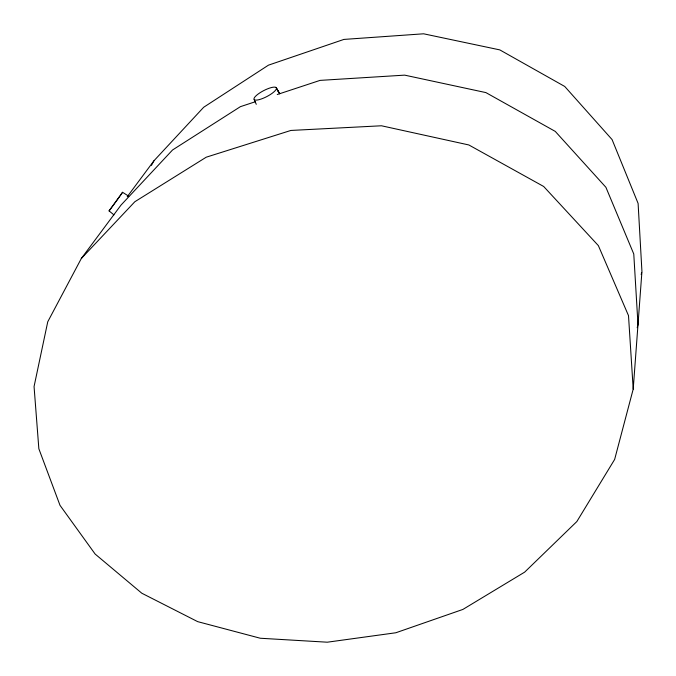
<?xml version="1.0" encoding="UTF-8"?>
<svg xmlns="http://www.w3.org/2000/svg" width="676" height="676" viewBox="0 0 676 676"><rect width="100%" height="100%" fill="white"/><g stroke="black" fill="none" stroke-linecap="round" stroke-linejoin="round"><path stroke-width="1.01" d="M255.334 101.738L240.403 106.664L172.549 149.979L121.021 205.081L81.323 258.494L47.751 321.784L34.062 386.554L38.853 448.763L60.003 505.335L95.13 554.041L141.808 593.224L197.654 621.633L260.302 638.245L327.277 642.2L395.849 632.761L462.883 609.431L524.66 572.133L576.848 521.542L614.645 459.427L633.209 389.106L641.938 271.49L638.102 203.417L612.076 139.569L564.722 86.452L499.801 49.889L423.607 33.8L343.915 39.419L268.457 65.158L203.679 107.264L153.942 160.787L127.232 196.724M120.353 195.533L122.559 192.288L128.753 196.201M641.169 274.549L641.685 272.504M637.206 327.699L637.992 324.649L633.775 254.007L605.907 187.294L555.258 131.398L485.892 92.595L404.67 75.137L320.052 80.385L277.236 94.513M151.441 165.383L153.942 160.787M118.917 197.544L119.939 196.124M118.41 198.254L114.945 203.037M114.379 203.806L109.073 210.895L113.923 214.875M122.559 192.288L109.073 210.895M81.323 258.494L134.837 201.735L206.248 157.187L290.9 130.443L381.475 125.778L468.84 144.96L543.673 186.475L598.37 245.625L628.503 315.633L633.209 389.106M279.687 93.837L276.484 88.429A12.574 3.363 -27.4 0 0 259.905 92.823A12.574 3.363 -27.4 0 0 259.254 99.617A12.574 3.363 -27.4 0 0 276.484 88.429L279.137 92.933M276.197 87.593L278.808 92.088M254.193 99.609L256.28 104.324"/></g></svg>
